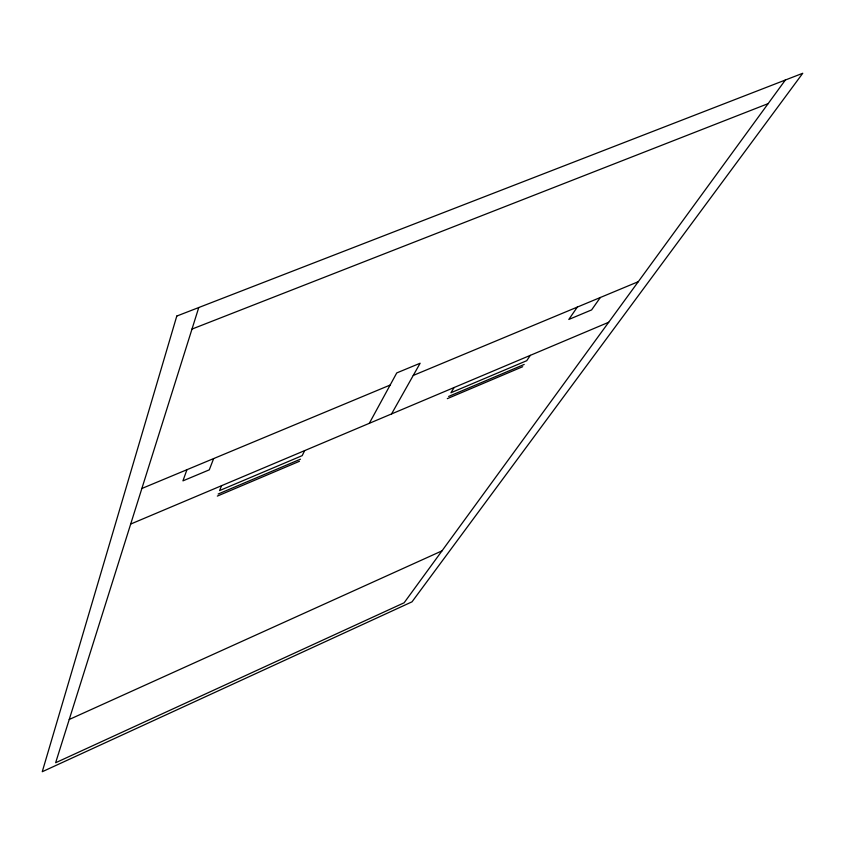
<?xml version="1.0" encoding="UTF-8"?>
<svg xmlns="http://www.w3.org/2000/svg" width="845" height="845" viewBox="0 0 845 845"><rect width="100%" height="100%" fill="white"/><g stroke="black" fill="none" stroke-linecap="round" stroke-linejoin="round"><path stroke-width="1.27" d="M198.765 307.538L55.633 762.739L404.121 602.791L785.354 80.022M186.946 469.704L182.921 480.868L209.285 469.841L213.637 458.592M221.58 485.685L219.584 490.575L302.204 455.635L304.644 450.628M369.297 423.334L396.749 372.93L420.134 363.234L391.552 413.934M454.145 387.517L450.934 392.745L526.741 360.688L530.322 355.354M577.304 307.094L568.812 319.452L591.606 309.914L600.341 297.493M69.237 719.486L441.988 550.866M130.679 524.058L608.685 322.272M218.168 494.029L300.471 459.184M448.653 396.442L524.196 364.459M217.334 496.089L299.436 461.296M447.301 398.65L522.685 366.709M141.865 488.484L390.147 385.056M413.258 375.433L638.281 281.691M191.984 329.085L768.126 103.639M176.785 316.062L42.25 771.728L412.011 601.83L802.75 73.272L176.785 316.062"/></g></svg>
